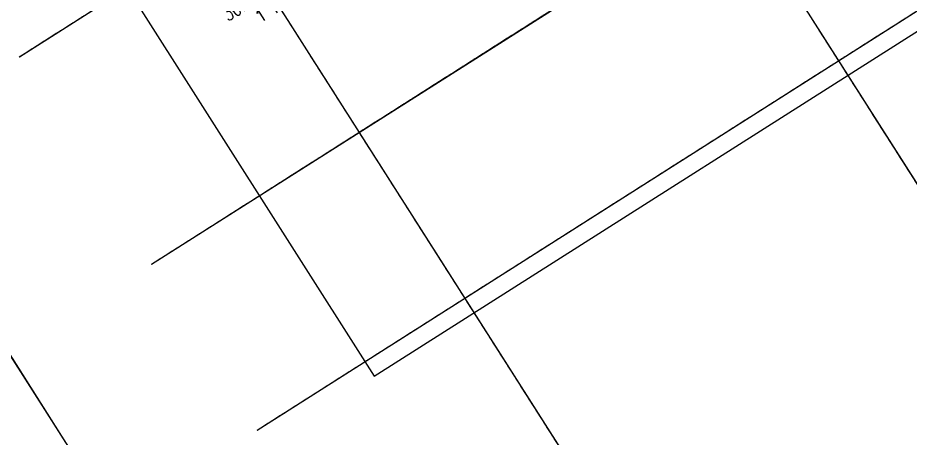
# Model space of a CAD drawing. Extents: x -46296 to 410892, y -135666 to 238728.
# Drawn here: x 115688 to 133817, y 117499 to 126047 of the extents above; entities that cross this region are included whole.
import ezdxf
from ezdxf.xclip import XClip

# ---------------------------------------------------------------- set-up
doc = ezdxf.new("R2010")
doc.units = 0
doc.header["$LTSCALE"] = 10
doc.header["$MEASUREMENT"] = 0
doc.header["$XCLIPFRAME"] = 0
doc.linetypes.add('DOTE', pattern=[2.42, 2, -0.2, 0.02, -0.2])
for name, color, linetype in [('01-标注_尺寸', 124, 'Continuous'), ('01-标注_符号', 200, 'Continuous'), ('A_AXIS-轴线', 36, 'DOTE'), ('A_STR-砼墙', 51, 'Continuous')]:
    doc.layers.add(name, color=color, linetype=linetype)
doc.layers.add('104-13 B0核心筒$0$04-不打印_辅助线', color=165, linetype='Continuous', plot=False)
doc.styles.add('_TCH_DIM_T3', font='SIMPLEX', dxfattribs={"width": 0.705882, "bigfont": 'GBCBIG'})
doc.dimstyles.new('_TCH_ARCH&&100', dxfattribs={"dimtxt": 297.5, "dimasz": 100, "dimexe": 250, "dimexo": 300, "dimgap": 126.25, "dimtad": 1, "dimdec": 0, "dimzin": 0, "dimdsep": 46, "dimtxsty": '_TCH_DIM_T3', "dimblk": 'ARCHTICK', "dimcen": 0.09, "dimclrt": 7, "dimazin": 2, "dimtfac": 1, "dimtdec": 0, "dimtix": 1, "dimtmove": 2, "dimatfit": 3, "dimfxl": 0, "dimtolj": 1, "dimtzin": 0, "dimarcsym": 0})

# ---------------------------------------------------------------- blocks, each defined once
blk = doc.blocks.new('104 轴线')
for p, q in [((-287377, 164050), (-242241, 93088)), ((-294971, 159219), (-249835, 88258)), ((-262856, 99412), (-214266, 130319)), ((-260709, 96037), (-222317, 120457)), ((-265539, 103631), (-239804, 120001))]:
    blk.add_line(p, q)
at = {"layer": 'Defpoints'}
blk.add_lwpolyline([(13135, -2670), (19996, 9914), (18926, 200140), (-165691, 199501, 0.064843), (-234306, 190322, 0.064894), (-298282, 163874), (-300993, 152958), (-177498, -41043), (-162540, -55229), (-143745, -84755), (-123037, -89354), (13135, -2670)], format="xyb", close=True, dxfattribs=at)
blk = doc.blocks.new('104-13 B0核心筒')
at = {"layer": '104-13 B0核心筒$0$04-不打印_辅助线'}
ref = blk.add_blockref('104 轴线', (287656, 163437), dxfattribs=dict(at, rotation=57.54087654753761))
XClip(ref).set_block_clipping_path([(-308258.2439484803, 159880.9876684749), (-256882.7738956955, 79110.5487782021), (-223300.1845035219, 100471.3503204154), (-274675.6545563068, 181241.7892106881)])
blk = doc.blocks.new('_ArchTick')
at = {"color": 0, "linetype": 'ByBlock', "const_width": 0.4}
blk.add_lwpolyline([(-0.5, -0.5), (0.5, 0.5)], dxfattribs=at)
blk = doc.blocks.new('*D2072')
at = {"layer": '01-标注_尺寸', "color": 0, "lineweight": -2, "transparency": 16777216}
for p, q in [((120227, 127293), (120954, 126151)), ((119974, 127132), (120701, 125990)), ((120566, 126201), (120820, 126362))]:
    blk.add_line(p, q, dxfattribs=at)
at = {"layer": 'Defpoints', "color": 0, "transparency": 16777216}
for p in [(120066, 127546), (119813, 127385), (120820, 126362)]:
    blk.add_point(p, dxfattribs=at)
at = {"layer": '01-标注_尺寸', "color": 0, "lineweight": -2, "transparency": 16777216, "xscale": 100, "yscale": 100, "zscale": 100}
for p, rotation in [((120820, 126362), 32.45912345245915), ((120566, 126201), 212.4591234524592)]:
    blk.add_blockref('_ArchTick', p, dxfattribs=dict(at, rotation=rotation))
at = {"layer": '01-标注_尺寸', "color": 7, "transparency": 16777216, "insert": (120107, 126235), "char_height": 297.5, "attachment_point": 5, "rotation": 32.4591, "style": '_TCH_DIM_T3'}
blk.add_mtext('\\A1;300', dxfattribs=at)

msp = doc.modelspace()

# ---------------------------------------------------------------- linework, layer by layer
at = {"layer": '01-标注_符号'}
msp.add_lwpolyline([(124723.6, 127297.7, 0, 0, 0), (125915.8, 125297.9, 160, 0, 0), (126223.1, 124782.6, 0, 0, 0)], format="xyseb", dxfattribs=at)
at = {"layer": 'A_STR-砼墙'}
msp.add_lwpolyline([(166589.5, 176618.7), (129202, 196081.4), (124261.4, 186590.5), (123239.9, 187122.2, 0.4682653), (105289.1, 179286.2), (101632.9, 185034.3), (104164.3, 186644.4), (101480.8, 190863.3), (89840.9, 183459.5), (87649.8, 174224.9), (122929.1, 118760.2), (136345.1, 127293.7), (140665.5, 120501.3), (146993.8, 124526.5)], format="xyb", dxfattribs=at)

# ---------------------------------------------------------------- block references
at = {"rotation": 302.4591234524621}
msp.add_blockref('104-13 B0核心筒', (88968.6, 176623.3), dxfattribs=at)
at = {"layer": 'A_AXIS-轴线'}
msp.add_blockref('104 轴线', (381256.4, 21622.8), dxfattribs=at)

# ---------------------------------------------------------------- dimensions: what is measured, and where the dimension line sits
at = {"layer": '01-标注_尺寸'}
dim = msp.add_linear_dim(base=(120819.5, 126362.3), p1=(119813.2, 127385.4), p2=(120066.3, 127546.4), angle=32.45912, dimstyle='_TCH_ARCH&&100', dxfattribs=at)
dim.commit()
dim.dimension.update_dxf_attribs({"geometry": '*D2072', "text_midpoint": (120106.6, 126234.7), "dimtype": 129})

doc.saveas('drawing.dxf')
